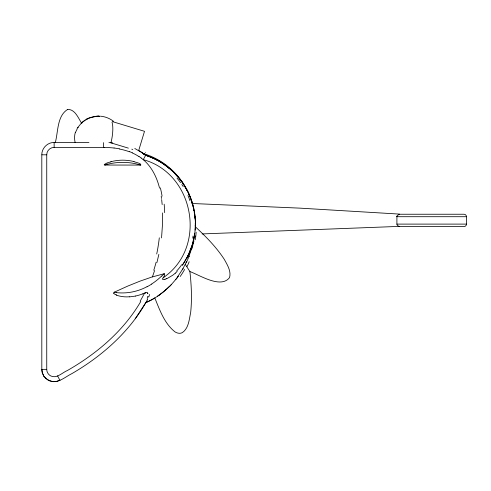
<?xml version="1.0" encoding="UTF-8"?>
<svg xmlns="http://www.w3.org/2000/svg" width="491" height="491" viewBox="0 0 491 491"><rect width="100%" height="100%" fill="white"/><g stroke="black" fill="none" stroke-linecap="round" stroke-linejoin="round"><path stroke-width="0.74" d="M140.776 301.486C123.579 330.952 96.758 353.723 67.402 370.509C62.302 372.559 56.846 378.868 50.831 375.971C48.364 374.768 46.713 372.098 46.743 369.355L46.743 154.8C46.639 150.841 50.186 147.3 54.139 147.398L104.123 147.404M195.191 225.271L195.179 226.492M148.172 296.687L148.153 296.987M195.301 227.155L195.246 228.186M195.234 228.407L195.105 230.083M161.674 236.091L162.49 224.387L162.607 212.928M161.619 236.613L161.484 237.908M194.737 233.464L193.73 240.295M55.33 142.47C58.214 131.858 57.005 115.821 67.709 109.413M194.479 235.195C197.069 219.367 194.037 202.795 186.341 188.753A75.645 74.061 -27.6 0 0 178.11 176.607C168.978 165.369 156.187 157.188 142.273 153.241M194.657 234.035L194.608 234.348M194.583 234.526L194.27 236.447M194.454 235.367L192.116 245.291L187.832 255.977M194.043 237.656L193.423 240.522M193.601 240.964L193.35 242.216M158.857 254.375L156.942 262.495M192.981 242.302L192.368 244.475M191.748 248.581L191.38 249.821M138.701 150.485L144.507 131.318L112.298 121.565M75.356 132.619L77.234 128.832M192.239 244.905L191.539 247.065M154.604 270.498L152.578 276.421M191.392 247.495L191.091 248.348M191.005 248.593L190.551 249.796M113.826 293.366L113.648 292.771L114.164 292.237L127.826 286.057L140.193 281.073L152.419 276.85M189.195 256.106L188.949 256.725M189.01 256.566L186.255 262.826M188.292 255.032L184.475 261.991M145.489 292.826L145.176 293.446M187.617 256.406L187.181 257.259M186.954 257.683L182.321 265.25L183.37 263.71M147.275 300.019C130.373 331.118 102.355 356 71.704 373.719C65.15 376.873 57.895 384.005 49.904 380.936M159.557 188.139C156.893 177.398 151.811 166.909 143.255 159.649L145.631 155.334M145.901 302.481L135.234 318.776M183.174 268.608L182.492 269.768M184.346 262.2L183.609 263.354M77.707 127.617L81.598 122.83L86.569 119.172M178.294 276.132L177.693 276.955M178.03 276.501L175.717 279.526M175.71 279.526L171.427 284.479M143.255 159.649C193.061 173.182 207.116 243.972 166.253 275.506A67.224 67.028 -67.4 0 1 162.951 278.041A17.817 17.774 74.1 0 0 164.54 275.377L164.577 273.745A1.074 1.074 0 0 0 164.104 273.757L161.827 276.077M169.389 286.584L171.549 284.35M170.942 284.995L169.702 286.271M177.159 271.443L175.269 273.211M169.34 286.634L163.693 291.74L157.789 296.122M82.077 122.388L85.238 119.97M157.402 296.374L151.811 299.7M151.78 284.093L147.091 286.805M59.877 380.273L56.336 381.489L52.789 381.611M114.207 292.219L116.324 292.501M142.464 293.992L145.594 292.618A2.338 2.056 -20.1 0 1 146.146 292.415L146.422 292.384A1.031 0.89 -19.2 0 1 146.699 292.409A1.031 0.884 -17.8 0 1 146.895 292.476L147.386 292.912M166.535 278.753L167.026 278.55A25.514 24.188 30.5 0 0 167.505 278.323L172.74 275.23A39.924 38.114 55.3 0 0 175.256 273.192M399.091 214.512L399.373 214.088L299.964 208.141L192.147 203.495M107.081 163.037A21.948 20.426 1 0 0 106.068 163.472L104.399 164.448A1.424 1.32 0.3 0 0 104.233 164.608L104.399 165.001A2.584 2.4 0 0 0 104.902 165.037C116.435 161.459 129.047 161.465 140.573 165.074A3.296 3.063 0 0 0 140.837 165.068C141.506 163.337 135.534 162.331 133.994 161.668M152.4 276.912L164.104 273.751M110.745 161.834L111.525 161.625M135.657 296.061L129.458 296.883M67.654 109.419C75.148 109.1 78.486 118.497 81.874 123.646M202.089 233.931L399.373 226.382M88.957 142.47L54.139 142.47C47.553 142.298 41.643 148.208 41.809 154.8L41.815 369.52L42.373 373.031L43.92 376.253M41.919 154.8L46.743 154.8M399.373 214.242L463.983 214.242A2.467 2.467 0 0 1 466.45 216.709L466.45 224.105A2.467 2.467 0 0 1 463.983 226.572L399.373 226.572M399.379 226.351A4.186 4.186 0 0 1 397.311 225.277L397.059 224.78A1.614 1.614 0 0 1 396.906 224.105L396.912 216.709L466.45 216.709M396.912 224.105L466.45 224.105M46.743 369.355L41.845 369.355L42.165 372.295M104.902 165.044L140.573 165.074M108.898 142.605L112.635 142.875M114.072 147.981L119.325 148.779M100.459 116.177C105.178 116.582 109.763 118.386 113.501 121.308M52.586 381.587L47.762 379.911L44.037 376.419M143.139 153.487L143.513 153.603M111.322 142.973L128.39 148.141M131.791 149.172L132.803 149.479M129.563 151.627L132.325 152.769M116.735 295.128L116.158 294.888M49.708 380.863L46.019 378.629M150.835 157.157L145.68 155.248L144.176 154.064M150.884 157.175L151.596 157.476M151.952 157.629C160.336 161.275 168.02 166.523 174.452 173.016M134.792 148.472L143.587 153.622M185.395 264.539L189.9 271.554C199.61 275.028 220.784 288.984 229.549 277.599C231.365 271.118 227.278 264.852 224.319 259.383C216.322 247.145 206.03 236.644 195.32 226.781M155.401 159.237L157.163 160.152M145.796 155.107L143.716 153.72M138.916 150.596L141.77 152.351M139.014 156.445L141.181 157.979M163.914 164.24L165.154 165.105A72.564 71.821 -18.5 0 1 166.768 166.32L173.041 171.635L178.19 177.085M142.261 152.683L143.961 153.898M45.866 378.493L43.92 376.253M174.593 173.157L182.333 182.456M178.153 176.576L183.438 183.8L187.82 191.693M181.811 181.713L183.075 183.53M182.584 182.812L187.771 191.588M184.493 185.721L186.052 188.348M43.693 375.903L42.269 372.681M186.181 188.587L186.733 189.587M186.838 189.784L187.439 190.931M57.582 375.903L59.859 380.243M187.666 191.373L190.618 198.339M188.366 192.834L189.268 194.89M154.818 298C159.784 310.073 164.411 323.557 175.023 331.898C177.159 333.236 179.915 333.886 182.259 332.677C188.679 328.399 189.158 319.555 190.643 312.699C192.104 299.013 191.416 285.203 189.9 271.554M190.821 198.929L191.68 201.482M191.287 200.26L191.613 201.279M191.742 201.684L192.337 203.704M193.215 207.134L193.337 207.681M193.35 207.724L193.423 208.074M193.841 210.13L193.902 210.455M193.908 210.51L193.994 210.958M194.209 212.265L194.522 214.383M161.201 196.314L161.521 198.505M161.656 199.542L162.177 204.6M194.7 215.862L194.817 216.973M103.46 142.629L103.46 147.398M54.139 142.574L54.139 147.398M112.009 122.222A23.777 7.635 -75.5 0 1 110.935 142.918M75.148 142.556A23.66 18.492 42.7 0 1 75.283 132.582M77.105 128.347A13.613 6.42 86.7 0 1 78.278 127.427M87.146 119.411A6.549 0.632 -13.6 0 1 92.547 117.189A6.549 0.632 -13.6 0 1 98.955 116.508M86.661 119.829A6.849 1.191 -13.3 0 1 92.486 116.975A6.849 1.191 -13.3 0 1 99.771 116.6M165.749 289.942A74.086 74.086 0 0 1 165.068 290.543M154.659 298.117A74.086 74.086 0 0 1 146.373 302.425M186.666 261.273A17.246 1.08 -66.5 0 1 186.101 262.44M189.158 261.746A30.019 8.709 -51.9 0 1 186.997 266.533M104.123 147.472A83.206 75.178 0 0 1 114.065 148.03M119.276 149.012A56.453 51.328 -0.3 0 1 129.483 151.793M132.245 152.916A46.657 43.024 -2 0 1 138.928 156.555M141.138 158.028A45.092 42.158 -6.1 0 1 143.212 159.692M160.342 187.875A94.8 88.251 -55 0 1 162.073 196.112M164.172 204.182A127.734 111.261 -69.9 0 1 164.663 212.652M159.305 237.822A142.488 113.74 -76.1 0 1 156.721 253.982M156.101 262.274A136.694 116.171 -75.4 0 1 153.787 270.222M144.391 154.248A12.03 11.176 0.3 0 0 147.496 155.899L154.07 158.593A71.06 69.452 -0.9 0 1 155.426 159.201M181.67 264.729A48.554 44.564 87.8 0 1 176.729 270.915M193.153 242.296A28.57 8.813 -73.6 0 1 192.988 243.07M188.55 254.626A20.401 2.007 -68.4 0 1 186.807 258.659M190.52 249.489A26.195 6.463 -72.8 0 1 188.612 255.001M193.534 242.137A28.57 9.151 -73.4 0 1 191.913 248.618M196.148 232.163A26.262 7.537 -73.9 0 1 195.234 239.792M188.016 192.03A72.275 72.128 -50 0 1 195.35 227.241M187.985 195.455A72.539 69.114 78.7 0 1 189.943 200.721M191.674 201.93A75.326 74.761 -86.9 0 1 192.908 206.447M194.915 216.967A80.236 80.199 -7.3 0 1 195.08 218.937M195.265 222.889A80.236 80.199 -7.3 0 1 195.283 225.277M145.385 152.278A14.307 5.137 9 0 1 145.532 152.345M151.793 299.676A66.874 66.715 -65.3 0 1 145.876 302.481M143.335 154.383A72.214 68.967 -1.1 0 1 169.1 168.296M159.072 295.3A12.349 0.718 -37.4 0 1 159.201 295.195M177.582 277.255A40.237 18.02 -48 0 1 176.214 279.041M184.628 269.449A39.875 17.228 -48.3 0 1 180.185 276.482M147.441 292.894A3.529 2.786 0.6 0 1 147.65 293.274M147.73 293.262A5.469 4.112 10.6 0 1 147.901 293.753M149.411 294.422A12.355 8.089 29.3 0 1 148.736 296.945M147.368 296.484A18.928 9.415 50.1 0 1 147.239 298.577M147.453 299.142A20.45 11.183 37.8 0 1 147.208 299.866M166.504 278.685A18.535 17.725 38.8 0 1 165.001 279.207M165.025 279.293A10.636 10.305 69.8 0 1 164.049 279.532L162.674 279.489L162.613 278.679A2.946 2.811 -45.7 0 1 162.767 278.403M111.506 161.557A42.975 39.808 -0.3 0 1 134.018 161.582M107.099 163.067A31.197 28.938 0.5 0 1 110.757 161.87M116.146 294.784A6.991 6.935 -1.5 0 1 113.765 293.44M129.452 296.773A31.228 30.97 -1.3 0 1 116.692 295.269M142.439 293.937A42.576 42.208 0.7 0 1 135.645 296.005M147.595 155.8A3.646 0.694 20.2 0 1 146.097 155.131M181.836 184.444A59.208 46.989 61.1 0 1 183.204 186.574M177.048 178.123A69.685 64.787 66 0 1 180.553 182.664M157.28 159.943A73.03 72.404 -26.6 0 1 164.031 164.074M190.649 250.361A76.308 69.305 -20.8 0 1 188.74 254.829M193.933 240.977A67.39 50.996 -48.1 0 1 193.607 242.296M195.173 235.895A32.75 11.655 -68.5 0 1 194.988 236.969M193.534 240.265A87.367 85.09 -55.9 0 1 188.808 256.486M186.028 262.716A88.417 86.852 -52.5 0 1 177.834 276.353M169.272 286.468A76.952 76.344 -51.6 0 1 157.329 296.269M161.705 275.96A63.413 62.817 -45.4 0 1 151.701 283.97M147.024 286.67A52.605 52.469 -55.1 0 1 116.312 292.618M144.544 293.084A144.808 131.815 -77.8 0 1 140.18 301.093M193.061 235.999A19.775 1.504 -80.1 0 1 192.76 238.104M396.912 216.709A1.553 1.553 0 0 1 396.931 216.463M396.765 216.384A3.106 3.106 0 0 1 399.109 214.647"/></g></svg>
